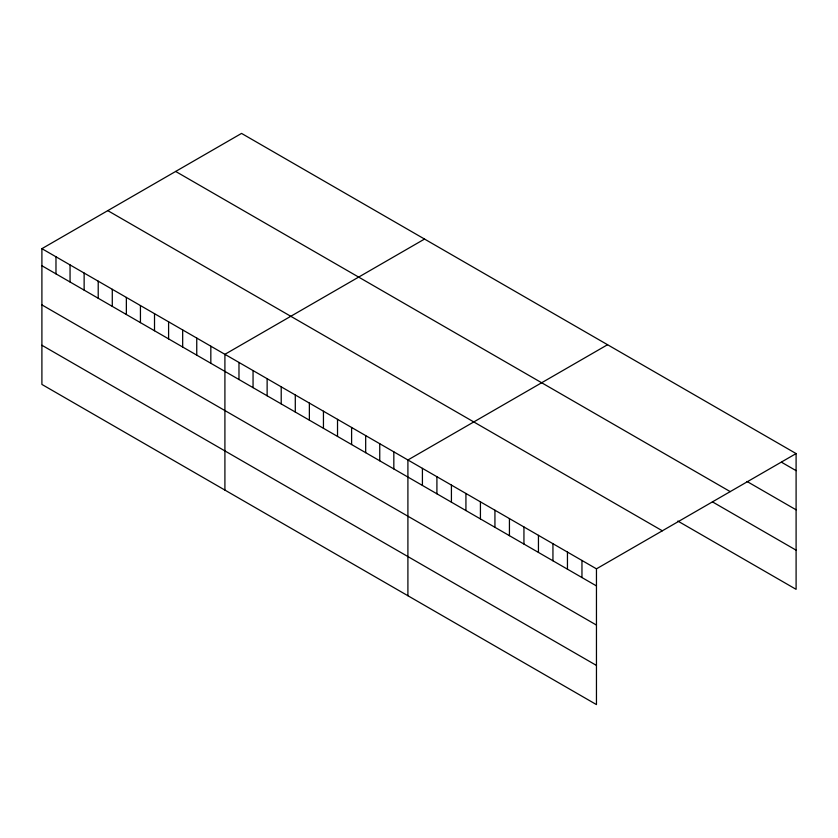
<?xml version="1.0" encoding="UTF-8"?>
<svg xmlns="http://www.w3.org/2000/svg" width="838" height="838" viewBox="0 0 838 838"><rect width="100%" height="100%" fill="white"/><g stroke="black" fill="none" stroke-linecap="round" stroke-linejoin="round"><path stroke-width="1.26" d="M41.9 248.666L596.457 568.834L596.457 704.59L41.9 384.422L41.9 248.666L241.543 133.41L796.1 453.578L796.1 589.334L677.837 521.058M424.541 239.06L224.909 354.327L224.909 490.083M607.55 344.722L407.907 459.978L407.907 595.734M596.457 568.834L796.1 453.578M781.592 462.283L796.1 470.652M747.014 481.473L796.1 509.818M175.655 171.444L730.223 491.613M712.426 501.857L796.1 550.168M107.777 210.631L662.345 530.8M41.9 265.74L596.457 585.919M41.9 304.906L596.457 625.075M41.9 345.256L596.457 665.435M581.96 560.465L581.96 577.539M567.452 552.095L567.452 569.17M552.944 543.715L552.944 560.79M538.446 535.346L538.446 552.42M523.939 526.966L523.939 544.051M509.431 518.596L509.431 535.671M494.933 510.227L494.933 527.301M480.425 501.847L480.425 518.921M465.928 493.477L465.928 510.552M451.42 485.097L451.42 502.182M436.912 476.728L436.912 493.802M422.415 468.358L422.415 485.432M393.829 451.85L393.829 468.934M379.75 443.721L379.75 460.806M365.682 435.603L365.682 452.677M351.604 427.474L351.604 444.549M337.525 419.346L337.525 436.42M323.447 411.217L323.447 428.291M309.369 403.088L309.369 420.163M295.29 394.96L295.29 412.034M281.212 386.831L281.212 403.906M267.133 378.703L267.133 395.787M253.055 370.574L253.055 387.659M238.977 362.456L238.977 379.53M210.83 346.199L210.83 363.273M196.752 338.07L196.752 355.144M182.674 329.942L182.674 347.016M168.595 321.813L168.595 338.887M154.517 313.684L154.517 330.759M140.438 305.556L140.438 322.64M126.36 297.427L126.36 314.512M112.282 289.309L112.282 306.383M98.214 281.18L98.214 298.255M84.135 273.052L84.135 290.126M70.057 264.923L70.057 281.997M55.978 256.795L55.978 273.869"/></g></svg>
